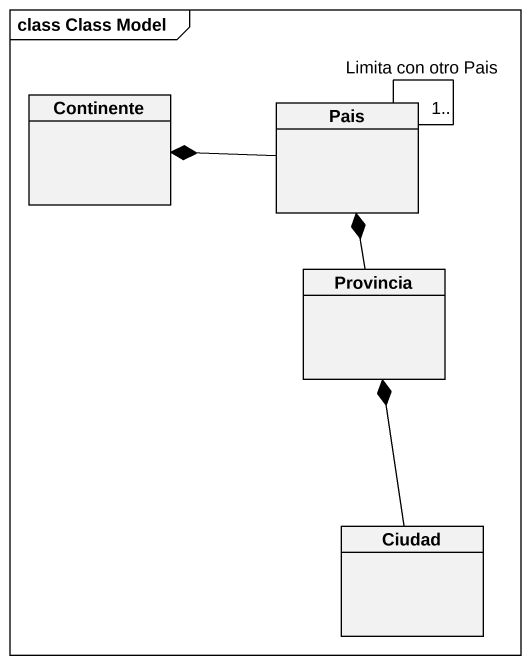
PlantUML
@startuml
mainframe class Class Model
hide circle
hide empty members
class Continente
class Pais
class Provincia
class Ciudad
Pais -left-* Continente
Pais "1.." -- Pais : Limita con otro Pais
Provincia -up-* Pais
Ciudad -up-* Provincia
@enduml
